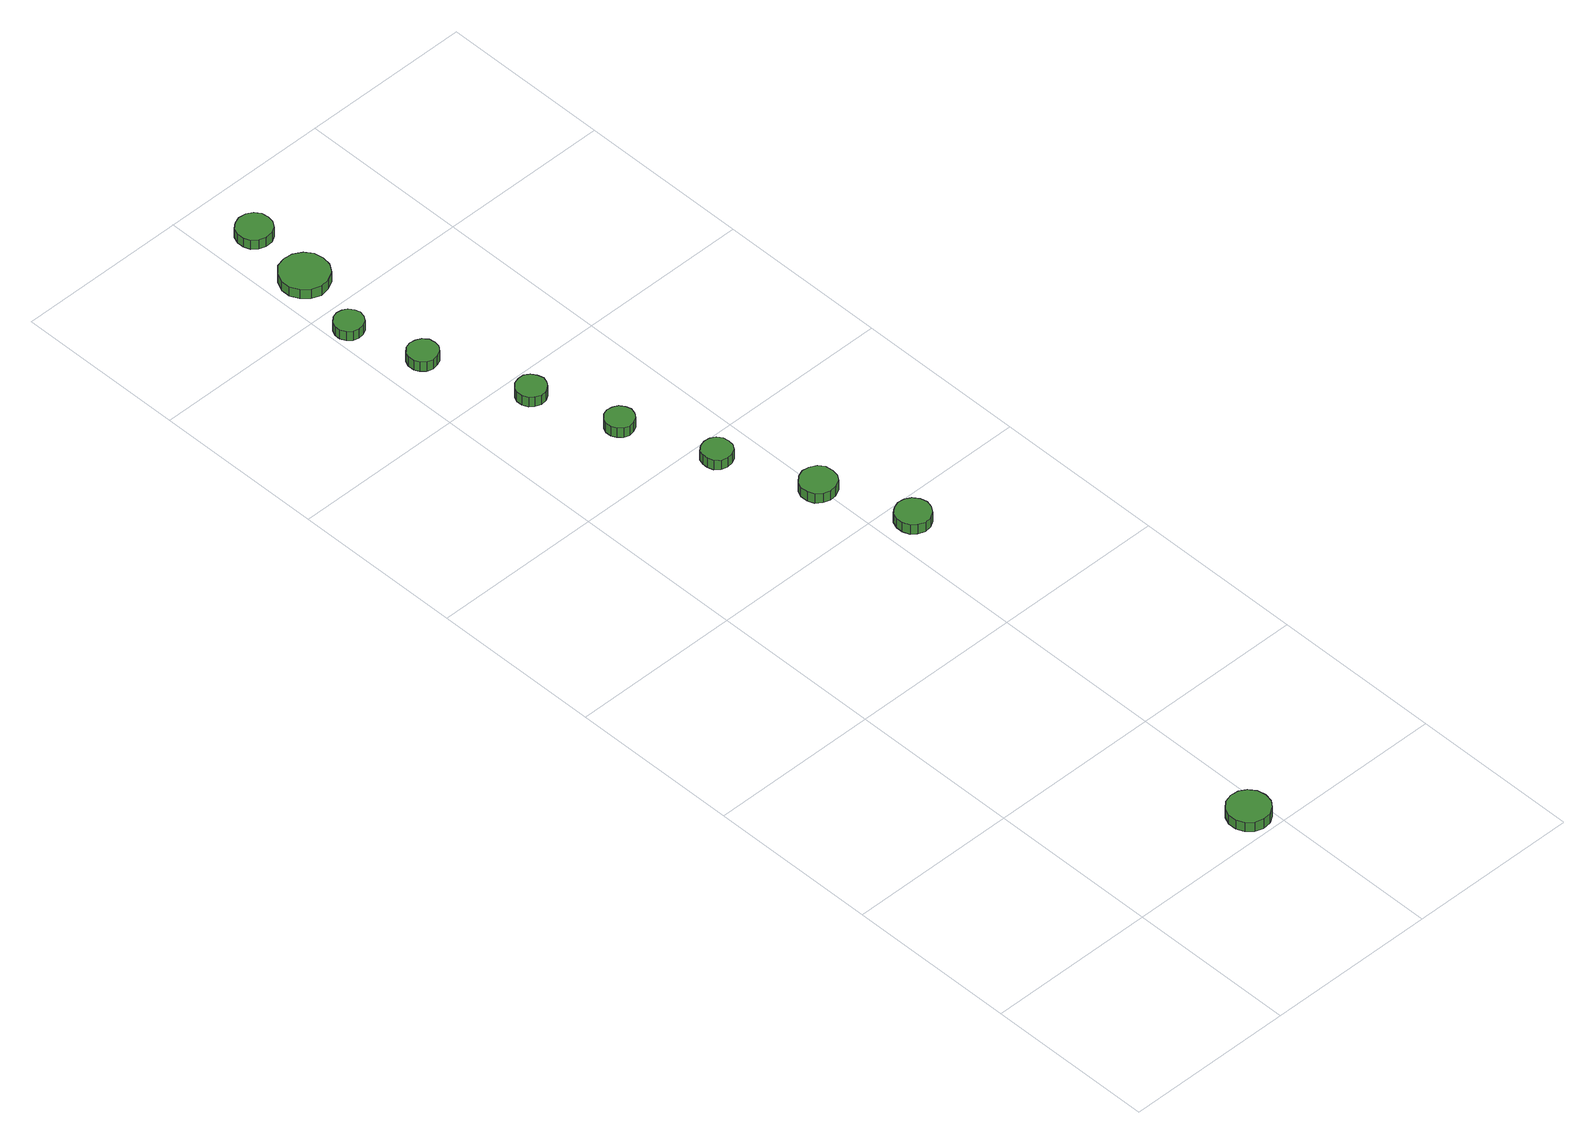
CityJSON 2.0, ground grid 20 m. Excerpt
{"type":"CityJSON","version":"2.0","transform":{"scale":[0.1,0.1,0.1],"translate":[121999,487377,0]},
"CityObjects":{
"tree1":{"type":"SolitaryVegetationObject","attributes":{"function":"something"},"geometry":[{"type":"MultiSurface","lod":"1","boundaries":[[[0,1,2,3,4,5,6,7,8,9,10,11,12,13,14]],[[15,16,17,18,19,20,21,22,23,24,25,26,27,28,29]],[[0,29,28,1]],[[1,28,27,2]],[[2,27,26,3]],[[3,26,25,4]],[[4,25,24,5]],[[5,24,23,6]],[[6,23,22,7]],[[7,22,21,8]],[[8,21,20,9]],[[9,20,19,10]],[[10,19,18,11]],[[11,18,17,12]],[[12,17,16,13]],[[13,16,15,14]],[[14,15,29,0]]]}]},
"tree2":{"type":"SolitaryVegetationObject","attributes":{"function":"something"},"geometry":[{"type":"MultiSurface","lod":"1","boundaries":[[[30,31,32,33,34,35,36,37,38,39,40,41,42,43,44]],[[45,46,47,48,49,50,51,52,53,54,55,56,57,58,59]],[[30,59,58,31]],[[31,58,57,32]],[[32,57,56,33]],[[33,56,55,34]],[[34,55,54,35]],[[35,54,53,36]],[[36,53,52,37]],[[37,52,51,38]],[[38,51,50,39]],[[39,50,49,40]],[[40,49,48,41]],[[41,48,47,42]],[[42,47,46,43]],[[43,46,45,44]],[[44,45,59,30]]]}]},
"tree3":{"type":"SolitaryVegetationObject","attributes":{"function":"something"},"geometry":[{"type":"MultiSurface","lod":"1","boundaries":[[[60,61,62,63,64,65,66,67,68,69,70,71,72,73,74]],[[75,76,77,78,79,80,81,82,83,84,85,86,87,88,89]],[[60,89,88,61]],[[61,88,87,62]],[[62,87,86,63]],[[63,86,85,64]],[[64,85,84,65]],[[65,84,83,66]],[[66,83,82,67]],[[67,82,81,68]],[[68,81,80,69]],[[69,80,79,70]],[[70,79,78,71]],[[71,78,77,72]],[[72,77,76,73]],[[73,76,75,74]],[[74,75,89,60]]]}]},
"tree4":{"type":"SolitaryVegetationObject","attributes":{"function":"something"},"geometry":[{"type":"MultiSurface","lod":"1","boundaries":[[[90,91,92,93,94,95,96,97,98,99,100,101,102,103,104]],[[105,106,107,108,109,110,111,112,113,114,115,116,117,118,119]],[[90,119,118,91]],[[91,118,117,92]],[[92,117,116,93]],[[93,116,115,94]],[[94,115,114,95]],[[95,114,113,96]],[[96,113,112,97]],[[97,112,111,98]],[[98,111,110,99]],[[99,110,109,100]],[[100,109,108,101]],[[101,108,107,102]],[[102,107,106,103]],[[103,106,105,104]],[[104,105,119,90]]]}]},
"tree5":{"type":"SolitaryVegetationObject","attributes":{"function":"something"},"geometry":[{"type":"MultiSurface","lod":"1","boundaries":[[[120,121,122,123,124,125,126,127,128,129,130,131,132,133,134]],[[135,136,137,138,139,140,141,142,143,144,145,146,147,148,149]],[[120,149,148,121]],[[121,148,147,122]],[[122,147,146,123]],[[123,146,145,124]],[[124,145,144,125]],[[125,144,143,126]],[[126,143,142,127]],[[127,142,141,128]],[[128,141,140,129]],[[129,140,139,130]],[[130,139,138,131]],[[131,138,137,132]],[[132,137,136,133]],[[133,136,135,134]],[[134,135,149,120]]]}]},
"tree6":{"type":"SolitaryVegetationObject","attributes":{"function":"something"},"geometry":[{"type":"MultiSurface","lod":"1","boundaries":[[[150,151,152,153,154,155,156,157,158,159,160,161,162,163,164]],[[165,166,167,168,169,170,171,172,173,174,175,176,177,178,179]],[[150,179,178,151]],[[151,178,177,152]],[[152,177,176,153]],[[153,176,175,154]],[[154,175,174,155]],[[155,174,173,156]],[[156,173,172,157]],[[157,172,171,158]],[[158,171,170,159]],[[159,170,169,160]],[[160,169,168,161]],[[161,168,167,162]],[[162,167,166,163]],[[163,166,165,164]],[[164,165,179,150]]]}]},
"tree7":{"type":"SolitaryVegetationObject","attributes":{"function":"something"},"geometry":[{"type":"MultiSurface","lod":"1","boundaries":[[[180,181,182,183,184,185,186,187,188,189,190,191,192,193,194]],[[195,196,197,198,199,200,201,202,203,204,205,206,207,208,209]],[[180,209,208,181]],[[181,208,207,182]],[[182,207,206,183]],[[183,206,205,184]],[[184,205,204,185]],[[185,204,203,186]],[[186,203,202,187]],[[187,202,201,188]],[[188,201,200,189]],[[189,200,199,190]],[[190,199,198,191]],[[191,198,197,192]],[[192,197,196,193]],[[193,196,195,194]],[[194,195,209,180]]]}]},
"tree8":{"type":"SolitaryVegetationObject","attributes":{"function":"something"},"geometry":[{"type":"MultiSurface","lod":"1","boundaries":[[[210,211,212,213,214,215,216,217,218,219,220,221,222,223,224]],[[225,226,227,228,229,230,231,232,233,234,235,236,237,238,239]],[[210,239,238,211]],[[211,238,237,212]],[[212,237,236,213]],[[213,236,235,214]],[[214,235,234,215]],[[215,234,233,216]],[[216,233,232,217]],[[217,232,231,218]],[[218,231,230,219]],[[219,230,229,220]],[[220,229,228,221]],[[221,228,227,222]],[[222,227,226,223]],[[223,226,225,224]],[[224,225,239,210]]]}]},
"tree9":{"type":"SolitaryVegetationObject","attributes":{"function":"something"},"geometry":[{"type":"MultiSurface","lod":"1","boundaries":[[[240,241,242,243,244,245,246,247,248,249,250,251,252,253,254]],[[255,256,257,258,259,260,261,262,263,264,265,266,267,268,269]],[[240,269,268,241]],[[241,268,267,242]],[[242,267,266,243]],[[243,266,265,244]],[[244,265,264,245]],[[245,264,263,246]],[[246,263,262,247]],[[247,262,261,248]],[[248,261,260,249]],[[249,260,259,250]],[[250,259,258,251]],[[251,258,257,252]],[[252,257,256,253]],[[253,256,255,254]],[[254,255,269,240]]]}]},
"tree10":{"type":"SolitaryVegetationObject","attributes":{"function":"something"},"geometry":[{"type":"MultiSurface","lod":"1","boundaries":[[[270,271,272,273,274,275,276,277,278,279,280,281,282,283,284]],[[285,286,287,288,289,290,291,292,293,294,295,296,297,298,299]],[[270,299,298,271]],[[271,298,297,272]],[[272,297,296,273]],[[273,296,295,274]],[[274,295,294,275]],[[275,294,293,276]],[[276,293,292,277]],[[277,292,291,278]],[[278,291,290,279]],[[279,290,289,280]],[[280,289,288,281]],[[281,288,287,282]],[[282,287,286,283]],[[283,286,285,284]],[[284,285,299,270]]]}]}
},
"vertices":[
[198,24,21],[196,34,21],[190,42,21],[182,47,21],[172,48,21],[162,45,21],[155,38,21],[151,29,21],[151,19,21],[155,10,21],[162,3,21],[172,0,21],[182,1,21],[190,6,21],[196,14,21],[196,14,8],[190,6,8],[182,1,8],[172,0,8],[162,3,8],[155,10,8],[151,19,8],[151,29,8],[155,38,8],[162,45,8],[172,48,8],[182,47,8],[190,42,8],[196,34,8],[198,24,8],
[60,1083,15],[59,1090,15],[54,1096,15],[48,1099,15],[41,1100,15],[34,1098,15],[29,1093,15],[26,1087,15],[26,1079,15],[29,1073,15],[34,1068,15],[41,1066,15],[48,1067,15],[54,1070,15],[59,1076,15],[59,1076,2],[54,1070,2],[48,1067,2],[41,1066,2],[34,1068,2],[29,1073,2],[26,1079,2],[26,1087,2],[29,1093,2],[34,1098,2],[41,1100,2],[48,1099,2],[54,1096,2],[59,1090,2],[60,1083,2],
[37,1167,15],[35,1173,15],[31,1179,15],[25,1182,15],[19,1183,15],[12,1181,15],[7,1176,15],[4,1170,15],[4,1163,15],[7,1157,15],[12,1152,15],[19,1150,15],[25,1151,15],[31,1154,15],[35,1160,15],[35,1160,2],[31,1154,2],[25,1151,2],[19,1150,2],[12,1152,2],[7,1157,2],[4,1163,2],[4,1170,2],[7,1176,2],[12,1181,2],[19,1183,2],[25,1182,2],[31,1179,2],[35,1173,2],[37,1167,2],
[104,971,13],[102,978,13],[98,984,13],[92,988,13],[85,988,13],[78,986,13],[73,981,13],[70,975,13],[70,968,13],[73,961,13],[78,957,13],[85,954,13],[92,955,13],[98,959,13],[102,964,13],[102,964,0],[98,959,0],[92,955,0],[85,954,0],[78,957,0],[73,961,0],[70,968,0],[70,975,0],[73,981,0],[78,986,0],[85,988,0],[92,988,0],[98,984,0],[102,978,0],[104,971,0],
[136,877,13],[134,883,13],[130,889,13],[124,892,13],[117,893,13],[111,891,13],[106,886,13],[103,880,13],[103,873,13],[106,867,13],[111,862,13],[117,860,13],[124,861,13],[130,864,13],[134,870,13],[134,870,0],[130,864,0],[124,861,0],[117,860,0],[111,862,0],[106,867,0],[103,873,0],[103,880,0],[106,886,0],[111,891,0],[117,893,0],[124,892,0],[130,889,0],[134,883,0],[136,877,0],
[174,775,13],[173,782,13],[169,788,13],[163,791,13],[156,792,13],[149,790,13],[143,785,13],[141,779,13],[141,772,13],[143,765,13],[149,760,13],[156,758,13],[163,759,13],[169,762,13],[173,768,13],[173,768,0],[169,762,0],[163,759,0],[156,758,0],[149,760,0],[143,765,0],[141,772,0],[141,779,0],[143,785,0],[149,790,0],[156,792,0],[163,791,0],[169,788,0],[173,782,0],[174,775,0],
[219,671,13],[218,680,13],[213,687,13],[205,691,13],[197,692,13],[189,689,13],[182,683,13],[179,676,13],[179,667,13],[182,659,13],[189,654,13],[197,651,13],[205,652,13],[213,656,13],[218,663,13],[218,663,0],[213,656,0],[205,652,0],[197,651,0],[189,654,0],[182,659,0],[179,667,0],[179,676,0],[182,683,0],[189,689,0],[197,692,0],[205,691,0],[213,687,0],[218,680,0],[219,671,0],
[255,571,14],[253,579,14],[248,586,14],[241,590,14],[233,591,14],[225,588,14],[219,583,14],[216,575,14],[216,567,14],[219,559,14],[225,554,14],[233,551,14],[241,552,14],[248,556,14],[253,563,14],[253,563,1],[248,556,1],[241,552,1],[233,551,1],[225,554,1],[219,559,1],[216,567,1],[216,575,1],[219,583,1],[225,588,1],[233,591,1],[241,590,1],[248,586,1],[253,579,1],[255,571,1],
[65,1249,15],[63,1260,15],[56,1269,15],[46,1275,15],[35,1276,15],[24,1273,15],[16,1265,15],[11,1254,15],[11,1243,15],[16,1233,15],[24,1225,15],[35,1221,15],[46,1223,15],[56,1228,15],[63,1238,15],[63,1238,2],[56,1228,2],[46,1223,2],[35,1221,2],[24,1225,2],[16,1233,2],[11,1243,2],[11,1254,2],[16,1265,2],[24,1273,2],[35,1276,2],[46,1275,2],[56,1269,2],[63,1260,2],[65,1249,2],
[67,1331,14],[66,1339,14],[61,1346,14],[54,1350,14],[45,1351,14],[37,1348,14],[31,1343,14],[28,1335,14],[28,1327,14],[31,1319,14],[37,1314,14],[45,1311,14],[54,1312,14],[61,1316,14],[66,1323,14],[66,1323,1],[61,1316,1],[54,1312,1],[45,1311,1],[37,1314,1],[31,1319,1],[28,1327,1],[28,1335,1],[31,1343,1],[37,1348,1],[45,1351,1],[54,1350,1],[61,1346,1],[66,1339,1],[67,1331,1]
]}
